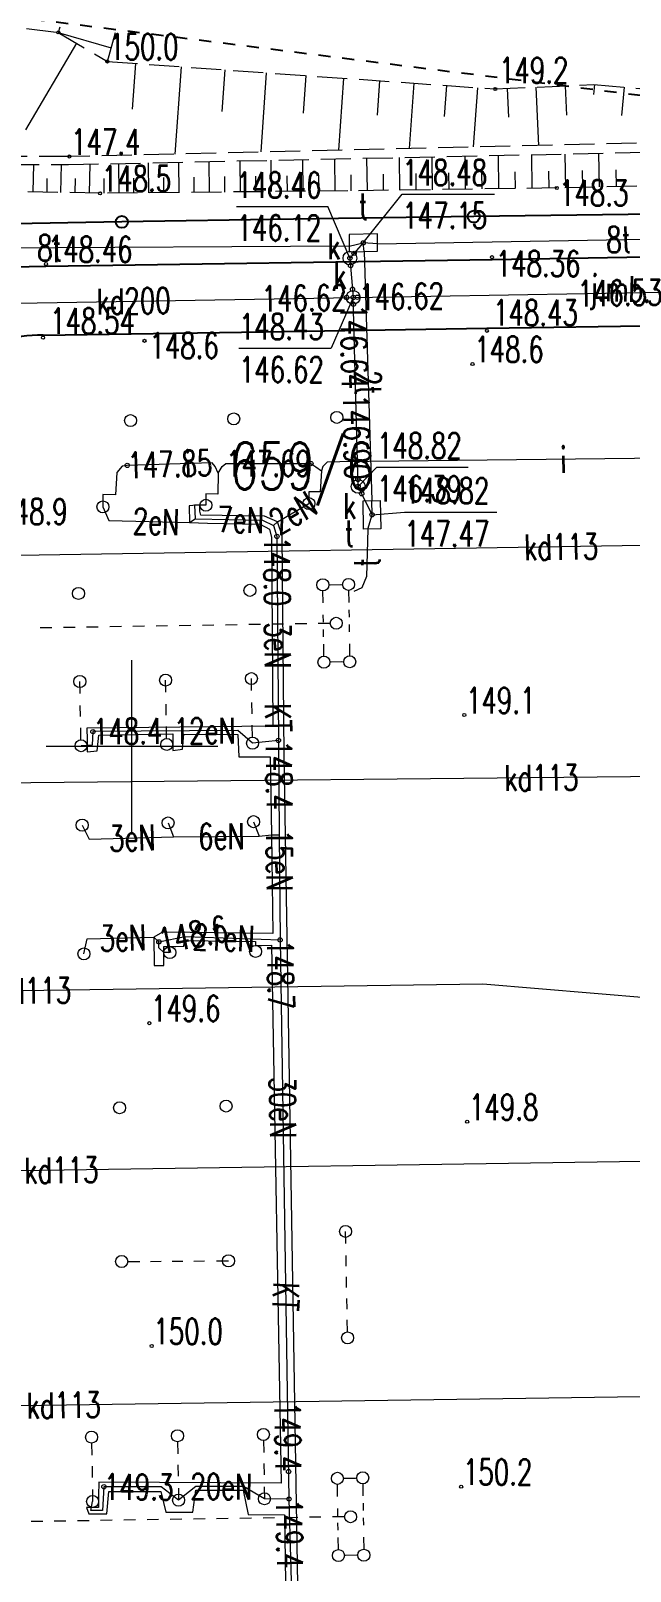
# Model space of a CAD drawing. Header units: metres. Extents: x 7583802 to 7586368, y 5958992 to 5960558.
# Drawn here: x 7585794.1 to 7585829, y 5959352 to 5959441.6 of the extents above; entities that cross this region are included whole.
import ezdxf
from ezdxf.enums import TextEntityAlignment as Align

# ---------------------------------------------------------------- set-up
doc = ezdxf.new("R2010")
doc.units = ezdxf.units.M
for name, pattern in [('1', [0]), ('2', [3, 2, -1]), ('3_1', [0]), ('3_BUBZ02', [2.45, 1.75, -0.7]), ('3_BUBZ02G', [2.45, 1.75, -0.7]), ('3_KTJZ01', [4, 3, -1]), ('3_KTKR01', [0]), ('4_1', [0]), ('4_SUOP05_02', [0]), ('4_SUPE_01', [0]), ('4_SUPI_01', [0]), ('4_SUPK_01', [0]), ('4_SUPT_01', [0]), ('4_SUSM03_02', [0]), ('4_SUUS22_02', [0]), ('GUZ', [1.4, 0.7, -0.7])]:
    doc.linetypes.add(name, pattern=pattern)
doc.layers.get('0').update_dxf_attribs({"color": 250, "linetype": 'CONTINUOUS', "lineweight": 100})
for name, color, linetype, lineweight in [('1000_L_1', 7, '1', 18), ('BUBZ_L_1', 7, '3_BUBZ02', 18), ('DZIALKI_N_T_0', 7, 'CONTINUOUS', 25), ('KONTURY_L_0', 114, '2', 25), ('KTJZ_E_T_0', 7, 'CONTINUOUS', 15), ('KTJZ_L_0', 7, '3_KTJZ01', 18), ('KTKR_L_0', 7, '3_KTKR01', 25), ('KTOK_L_4', 7, 'CONTINUOUS', 25), ('RTPW_T_0', 7, 'CONTINUOUS', 15), ('RTPW_T_1', 7, 'CONTINUOUS', 15), ('SUOP_E_T_0', 7, 'CONTINUOUS', 18), ('SUOP_L_0', 7, '4_SUOP05_02', 18), ('SUPE_E_T_3', 1, 'CONTINUOUS', 15), ('SUPE_L_3', 1, '4_SUPE_01', 18), ('SUPI_E_T_0', 7, 'CONTINUOUS', 15), ('SUPI_L_0', 7, '4_SUPI_01', 18), ('SUPK_E_T_0', 34, 'CONTINUOUS', 15), ('SUPK_L_0', 34, '4_SUPK_01', 18), ('SUPT_E_T_0', 30, 'CONTINUOUS', 15), ('SUPT_L_0', 30, '4_SUPT_01', 18), ('SUSM_L_4', 7, 'CONTINUOUS', 18), ('SUSM_L_5', 7, 'CONTINUOUS', 18), ('SUSM_T_3', 7, 'CONTINUOUS', 18), ('SUTE_T_0', 1, 'CONTINUOUS', 18), ('SUTI_T_0', 7, 'CONTINUOUS', 18), ('SUTK_T_0', 34, 'CONTINUOUS', 18), ('SUTT_T_0', 30, 'CONTINUOUS', 18), ('SUUK_E_T_3', 7, 'CONTINUOUS', 15), ('SUUK_T_4', 7, 'CONTINUOUS', 13), ('SUUT_E_T_3', 7, 'CONTINUOUS', 15), ('SUUT_L_3', 7, '4_SUUS22_02', 13)]:
    doc.layers.add(name, color=color, linetype=linetype, lineweight=lineweight)
doc.styles.get("Standard").update_dxf_attribs({"font": 'Simplex.SHX', "width": 0.75})

# ---------------------------------------------------------------- blocks, each defined once
blk = doc.blocks.new('3_RTPW01')
at = {"linetype": 'CONTINUOUS'}
blk.add_circle((0, 0), 0.09, dxfattribs=at)
blk = doc.blocks.new('3_RTPW02')
at = {"linetype": 'CONTINUOUS'}
blk.add_circle((0, 0), 0.09, dxfattribs=at)
blk = doc.blocks.new('4_SUSM04_01')
at = {"linetype": 'CONTINUOUS'}
blk.add_circle((0, 0), 0.35, dxfattribs=at)
blk = doc.blocks.new('4_SUPS01_03')
at = {"linetype": 'CONTINUOUS'}
blk.add_circle((0, 0), 0.125, dxfattribs=at)
blk = doc.blocks.new('4_SUPS01_10')
at = {"linetype": 'CONTINUOUS'}
blk.add_circle((0, 0), 0.125, dxfattribs=at)
blk = doc.blocks.new('4_SUPS01_05')
at = {"linetype": 'CONTINUOUS'}
blk.add_circle((0, 0), 0.125, dxfattribs=at)
blk = doc.blocks.new('4_SUPS01_07')
at = {"linetype": 'CONTINUOUS'}
blk.add_circle((0, 0), 0.125, dxfattribs=at)
blk = doc.blocks.new('4_SUUS22_01')
at = {"linetype": 'CONTINUOUS'}
blk.add_circle((0, 0), 0.4, dxfattribs=at)

msp = doc.modelspace()

# ---------------------------------------------------------------- linework, layer by layer
at = {"layer": '1000_L_1', "linetype": '1'}
for p, q in [((7585800, 5959395), (7585800, 5959405)), ((7585795, 5959400), (7585805, 5959400))]:
    msp.add_line(p, q, dxfattribs=at)
at = {"layer": 'BUBZ_L_1', "linetype": '3_BUBZ02G'}
for p, q in [((7585797.17, 5959446.56), (7585795.71, 5959441.54)), ((7585781.69, 5959443.21), (7585795.71, 5959441.54)), ((7585795.71, 5959441.54), (7585798.57, 5959439.85)), ((7585798.57, 5959439.85), (7585821.17, 5959438.25)), ((7585821.17, 5959438.25), (7585826.91, 5959438.51)), ((7585826.91, 5959438.51), (7585836.59, 5959437.66)), ((7585836.77, 5959432.77), (7585824.75, 5959432.49)), ((7585798.14, 5959432.18), (7585784.13, 5959432.46)), ((7585812.57, 5959432.32), (7585798.14, 5959432.18)), ((7585824.75, 5959432.49), (7585812.57, 5959432.32))]:
    msp.add_line(p, q, dxfattribs=at)
at = {"layer": 'BUBZ_L_1', "linetype": '3_BUBZ02'}
for p, q in [((7585798.57, 5959439.85), (7585799.79, 5959444.23)), ((7585795.71, 5959441.54), (7585798.57, 5959439.85)), ((7585796.31, 5959433.85), (7585836.78, 5959434.71)), ((7585836.74, 5959435.27), (7585796.35, 5959434.32)), ((7585796.35, 5959434.32), (7585773.2, 5959434.34)), ((7585773.24, 5959433.85), (7585796.31, 5959433.85))]:
    msp.add_line(p, q, dxfattribs=at)
at = {"layer": 'BUBZ_L_1', "linetype": '3_1'}
for p, q in [((7585796.77, 5959440.914), (7585793.796, 5959435.881)), ((7585795.71, 5959441.54), (7585798.791, 5959440.644)), ((7585800.203, 5959439.734), (7585800.014, 5959437.068)), ((7585802.869, 5959439.546), (7585802.509, 5959434.465)), ((7585805.409, 5959439.366), (7585805.238, 5959436.945)), ((7585807.83, 5959439.194), (7585807.503, 5959434.582)), ((7585810.136, 5959439.031), (7585809.98, 5959436.834)), ((7585812.333, 5959438.876), (7585812.037, 5959434.689)), ((7585814.426, 5959438.727), (7585814.285, 5959436.733)), ((7585816.421, 5959438.586), (7585816.152, 5959434.786)), ((7585818.321, 5959438.452), (7585818.193, 5959436.641)), ((7585820.132, 5959438.324), (7585819.887, 5959434.874)), ((7585821.857, 5959438.281), (7585821.934, 5959436.602)), ((7585823.536, 5959438.357), (7585823.69, 5959434.963)), ((7585825.233, 5959438.434), (7585825.311, 5959436.719)), ((7585826.949, 5959438.507), (7585826.898, 5959437.924)), ((7585828.675, 5959438.355), (7585828.531, 5959436.714)), ((7585825.287, 5959432.503), (7585825.242, 5959434.465)), ((7585827.247, 5959432.548), (7585827.201, 5959434.506)), ((7585794.25, 5959432.258), (7585794.282, 5959433.85)), ((7585795.866, 5959432.225), (7585795.899, 5959433.85)), ((7585797.534, 5959432.192), (7585797.567, 5959433.877)), ((7585799.25, 5959432.191), (7585799.233, 5959433.912)), ((7585800.986, 5959432.208), (7585800.969, 5959433.949)), ((7585802.743, 5959432.225), (7585802.726, 5959433.986)), ((7585804.52, 5959432.242), (7585804.503, 5959434.024)), ((7585806.318, 5959432.259), (7585806.3, 5959434.062)), ((7585808.136, 5959432.277), (7585808.119, 5959434.101)), ((7585809.976, 5959432.295), (7585809.958, 5959434.14)), ((7585811.838, 5959432.313), (7585811.819, 5959434.18)), ((7585813.718, 5959432.336), (7585813.691, 5959434.219)), ((7585815.611, 5959432.362), (7585815.585, 5959434.26)), ((7585817.519, 5959432.389), (7585817.492, 5959434.3)), ((7585819.44, 5959432.416), (7585819.413, 5959434.341)), ((7585821.376, 5959432.443), (7585821.349, 5959434.382)), ((7585823.326, 5959432.47), (7585823.299, 5959434.424)), ((7585828.225, 5959432.571), (7585828.202, 5959433.549)), ((7585795.054, 5959432.242), (7585795.07, 5959433.046)), ((7585796.691, 5959432.209), (7585796.708, 5959433.034)), ((7585798.389, 5959432.182), (7585798.381, 5959433.038)), ((7585800.116, 5959432.199), (7585800.107, 5959433.065)), ((7585801.862, 5959432.216), (7585801.854, 5959433.092)), ((7585803.629, 5959432.233), (7585803.62, 5959433.119)), ((7585805.416, 5959432.251), (7585805.408, 5959433.147)), ((7585807.224, 5959432.268), (7585807.216, 5959433.175)), ((7585809.054, 5959432.286), (7585809.045, 5959433.203)), ((7585810.904, 5959432.304), (7585810.895, 5959433.232)), ((7585812.776, 5959432.323), (7585812.763, 5959433.261)), ((7585814.663, 5959432.349), (7585814.649, 5959433.294)), ((7585816.563, 5959432.376), (7585816.55, 5959433.328)), ((7585818.478, 5959432.402), (7585818.464, 5959433.361)), ((7585820.406, 5959432.429), (7585820.393, 5959433.395)), ((7585822.349, 5959432.456), (7585822.336, 5959433.43)), ((7585824.306, 5959432.484), (7585824.292, 5959433.464)), ((7585826.267, 5959432.525), (7585826.245, 5959433.505))]:
    msp.add_line(p, q, dxfattribs=at)
at = {"layer": 'KONTURY_L_0', "linetype": 'GUZ'}
msp.add_line((7585831.01, 5959437.69), (7585772.59, 5959445.01), dxfattribs=at)
at = {"layer": 'KTJZ_L_0', "linetype": '3_KTJZ01'}
for p, q in [((7585820.98, 5959428.31), (7585794.99, 5959427.91)), ((7585845.98, 5959428.71), (7585820.98, 5959428.31)), ((7585794.99, 5959427.91), (7585782.97, 5959427.72)), ((7585820.68, 5959424.32), (7585845.71, 5959424.71)), ((7585794.82, 5959423.92), (7585807.67, 5959424.11)), ((7585807.67, 5959424.11), (7585820.68, 5959424.32))]:
    msp.add_line(p, q, dxfattribs=at)
msp.add_arc((7585794.797, 5959414.73), 9.19, 89.85483, 105.63459, dxfattribs=at)
at = {"layer": 'KTKR_L_0', "linetype": '3_KTKR01'}
for p, q in [((7585820.98, 5959428.31), (7585794.99, 5959427.91)), ((7585845.98, 5959428.71), (7585820.98, 5959428.31)), ((7585794.99, 5959427.91), (7585782.97, 5959427.72)), ((7585820.68, 5959424.32), (7585845.71, 5959424.71)), ((7585794.82, 5959423.92), (7585807.67, 5959424.11)), ((7585807.67, 5959424.11), (7585820.68, 5959424.32))]:
    msp.add_line(p, q, dxfattribs=at)
msp.add_arc((7585794.797, 5959414.73), 9.19, 89.85483, 105.63459, dxfattribs=at)
at = {"layer": 'KTOK_L_4'}
for p, q in [((7585830.411, 5959430.968), (7585819.91, 5959430.824)), ((7585799.411, 5959430.509), (7585790.644, 5959430.359)), ((7585809.41, 5959430.68), (7585799.411, 5959430.509)), ((7585819.91, 5959430.824), (7585809.41, 5959430.68))]:
    msp.add_line(p, q, dxfattribs=at)
for centre in [(7585799.411, 5959430.509), (7585819.91, 5959430.824)]:
    msp.add_circle(centre, 0.35, dxfattribs=at)
at = {"layer": 'SUOP_L_0', "linetype": '4_1'}
for p, q in [((7585803.965, 5959414.046), (7585803.33, 5959413.99)), ((7585803.33, 5959413.99), (7585803.36, 5959413.02)), ((7585803.963, 5959413.671), (7585803.965, 5959414.046)), ((7585803.36, 5959413.02), (7585804.41, 5959412.98)), ((7585804.02, 5959413.44), (7585803.963, 5959413.671)), ((7585807.73, 5959413.38), (7585804.02, 5959413.44)), ((7585804.41, 5959412.98), (7585807.47, 5959412.92)), ((7585808.48, 5959413.06), (7585807.73, 5959413.38)), ((7585808.75, 5959412.27), (7585808.48, 5959413.06)), ((7585807.47, 5959412.92), (7585808.02, 5959412.63)), ((7585808.02, 5959412.63), (7585808.14, 5959412.14)), ((7585808.14, 5959412.14), (7585808.21, 5959401.17)), ((7585808.86, 5959399.5), (7585808.75, 5959412.27)), ((7585808.21, 5959401.17), (7585797.38, 5959401.05)), ((7585797.38, 5959401.05), (7585797.386, 5959400.376)), ((7585797.386, 5959400.376), (7585797.386, 5959399.676)), ((7585797.97, 5959399.73), (7585798.07, 5959400.64)), ((7585798.07, 5959400.64), (7585802.38, 5959400.71)), ((7585802.38, 5959400.71), (7585802.376, 5959400.45)), ((7585802.376, 5959400.45), (7585802.376, 5959399.75)), ((7585802.94, 5959399.82), (7585803.02, 5959400.69)), ((7585803.02, 5959400.69), (7585806.17, 5959400.67)), ((7585806.17, 5959400.67), (7585806.23, 5959399.38)), ((7585797.386, 5959399.676), (7585797.97, 5959399.73)), ((7585802.376, 5959399.75), (7585802.94, 5959399.82)), ((7585809.57, 5959357.07), (7585808.86, 5959399.5)), ((7585806.23, 5959399.38), (7585808.05, 5959399.38)), ((7585808.05, 5959399.38), (7585808.13, 5959394.84)), ((7585808.13, 5959394.84), (7585808.21, 5959389.1)), ((7585801.79, 5959389.18), (7585801.28, 5959388.89)), ((7585801.28, 5959388.89), (7585801.3, 5959387.23)), ((7585808.21, 5959389.1), (7585801.79, 5959389.18)), ((7585801.857, 5959387.636), (7585801.857, 5959388.336)), ((7585801.857, 5959388.336), (7585802.559, 5959388.336)), ((7585802.559, 5959388.336), (7585803.02, 5959388.35)), ((7585803.02, 5959388.35), (7585803.07, 5959388.69)), ((7585803.07, 5959388.69), (7585807.2, 5959388.63)), ((7585807.2, 5959388.63), (7585807.205, 5959388.402)), ((7585807.205, 5959388.402), (7585807.555, 5959388.402)), ((7585807.555, 5959388.402), (7585808.13, 5959388.41)), ((7585808.13, 5959388.41), (7585808.7, 5959357.11)), ((7585801.3, 5959387.23), (7585801.86, 5959387.24)), ((7585801.86, 5959387.24), (7585801.857, 5959387.636)), ((7585798.08, 5959357.17), (7585798.059, 5959356.391)), ((7585808.7, 5959357.11), (7585798.08, 5959357.17)), ((7585798.53, 5959355.33), (7585798.65, 5959356.62)), ((7585798.65, 5959356.62), (7585801.68, 5959356.62)), ((7585801.68, 5959356.62), (7585801.98, 5959355.42)), ((7585803.54, 5959355.42), (7585803.72, 5959356.7)), ((7585803.72, 5959356.7), (7585806.48, 5959356.69)), ((7585806.48, 5959356.69), (7585806.78, 5959355.29)), ((7585809.89, 5959337.42), (7585809.57, 5959357.07)), ((7585798.059, 5959355.691), (7585797.359, 5959355.691)), ((7585797.359, 5959355.691), (7585797.49, 5959355.33)), ((7585798.059, 5959356.391), (7585798.059, 5959355.691)), ((7585797.49, 5959355.33), (7585798.53, 5959355.33)), ((7585801.98, 5959355.42), (7585803.54, 5959355.42)), ((7585806.78, 5959355.29), (7585808.88, 5959355.27)), ((7585808.88, 5959355.27), (7585809.19, 5959337.41))]:
    msp.add_line(p, q, dxfattribs=at)
at = {"layer": 'SUPE_L_3', "linetype": '4_SUPE_01'}
for p, q in [((7585798.311, 5959413.927), (7585798.65, 5959413.13)), ((7585804.313, 5959414.021), (7585803.647, 5959414.018)), ((7585803.647, 5959414.018), (7585803.69, 5959413.23)), ((7585808.48, 5959413.06), (7585810.31, 5959414.116)), ((7585798.65, 5959413.13), (7585803.36, 5959413.02)), ((7585803.36, 5959413.02), (7585803.69, 5959413.23)), ((7585803.69, 5959413.23), (7585807.6, 5959413.15)), ((7585807.6, 5959413.15), (7585808.25, 5959412.845)), ((7585808.25, 5959412.845), (7585808.48, 5959413.06)), ((7585808.25, 5959412.845), (7585808.445, 5959412.205)), ((7585808.445, 5959412.205), (7585808.535, 5959400.335)), ((7585797.725, 5959400.845), (7585797.678, 5959400.053)), ((7585806.17, 5959400.909), (7585797.725, 5959400.845)), ((7585807.029, 5959400.174), (7585806.17, 5959400.909)), ((7585797.678, 5959400.053), (7585797.036, 5959400.026)), ((7585808.535, 5959400.335), (7585807.029, 5959400.174)), ((7585808.535, 5959400.335), (7585808.578, 5959394.843)), ((7585797.102, 5959395.403), (7585797.5, 5959394.59)), ((7585802.106, 5959395.532), (7585802.43, 5959394.73)), ((7585807.088, 5959395.605), (7585807.42, 5959394.77)), ((7585797.5, 5959394.59), (7585802.43, 5959394.73)), ((7585802.43, 5959394.73), (7585807.42, 5959394.77)), ((7585807.42, 5959394.77), (7585808.13, 5959394.84)), ((7585808.13, 5959394.84), (7585808.578, 5959394.843)), ((7585808.578, 5959394.843), (7585808.628, 5959388.726)), ((7585797.205, 5959387.91), (7585797.4, 5959388.79)), ((7585797.4, 5959388.79), (7585801.281, 5959388.888)), ((7585801.281, 5959388.888), (7585801.569, 5959388.612)), ((7585801.569, 5959388.612), (7585803.105, 5959388.927)), ((7585803.105, 5959388.927), (7585808.628, 5959388.726)), ((7585808.628, 5959388.726), (7585809.15, 5959356.183)), ((7585801.569, 5959388.262), (7585801.569, 5959388.612)), ((7585801.857, 5959387.986), (7585801.569, 5959388.262)), ((7585802.207, 5959387.986), (7585801.857, 5959387.986)), ((7585798.365, 5959356.895), (7585798.294, 5959355.51)), ((7585801.699, 5959356.885), (7585798.365, 5959356.895)), ((7585802.716, 5959356.118), (7585801.699, 5959356.885)), ((7585803.721, 5959356.919), (7585802.716, 5959356.118)), ((7585806.496, 5959356.906), (7585803.721, 5959356.919)), ((7585807.72, 5959356.198), (7585806.496, 5959356.906)), ((7585797.597, 5959355.51), (7585797.709, 5959356.041)), ((7585809.15, 5959356.183), (7585807.72, 5959356.198)), ((7585809.15, 5959356.183), (7585809.681, 5959336.135)), ((7585798.294, 5959355.51), (7585797.597, 5959355.51))]:
    msp.add_line(p, q, dxfattribs=at)
at = {"layer": 'SUPI_L_0', "linetype": '4_1'}
for p, q in [((7585811.37, 5959416.52), (7585811.12, 5959416.27)), ((7585812.12, 5959416.54), (7585811.37, 5959416.52)), ((7585837.51, 5959416.83), (7585812.12, 5959416.54)), ((7585799.12, 5959415.93), (7585799.04, 5959414.63)), ((7585799.43, 5959416.3), (7585799.12, 5959415.93)), ((7585799.73, 5959416.34), (7585799.43, 5959416.3)), ((7585804.67, 5959416.5), (7585799.73, 5959416.34)), ((7585804.84, 5959416.27), (7585804.67, 5959416.5)), ((7585805.03, 5959415.88), (7585804.84, 5959416.27)), ((7585805.03, 5959415.88), (7585805.01, 5959414.66)), ((7585805.03, 5959415.88), (7585805.26, 5959416.27)), ((7585805.26, 5959416.27), (7585805.47, 5959416.45)), ((7585805.47, 5959416.45), (7585810.43, 5959416.45)), ((7585810.43, 5959416.45), (7585810.71, 5959416.25)), ((7585810.71, 5959416.25), (7585811.05, 5959416.03)), ((7585811.05, 5959416.03), (7585810.96, 5959414.81)), ((7585811.12, 5959416.27), (7585811.05, 5959416.03)), ((7585810.96, 5959414.81), (7585810.3, 5959414.81)), ((7585810.3, 5959414.81), (7585810.31, 5959414.116)), ((7585799.04, 5959414.63), (7585798.31, 5959414.64)), ((7585798.31, 5959414.64), (7585798.311, 5959413.927)), ((7585805.01, 5959414.66), (7585804.31, 5959414.68)), ((7585804.31, 5959414.68), (7585804.313, 5959414.021))]:
    msp.add_line(p, q, dxfattribs=at)
at = {"layer": 'SUPK_L_0', "linetype": '4_1'}
for p, q in [((7585813.48, 5959429.295), (7585812.7, 5959428.41)), ((7585812.7, 5959428.41), (7585812.89, 5959426.12)), ((7585812.89, 5959426.12), (7585831.3, 5959426.43)), ((7585783.04, 5959425.62), (7585812.89, 5959426.12)), ((7585813.18, 5959415.12), (7585812.89, 5959426.12)), ((7585813.99, 5959413.465), (7585813.18, 5959415.12)), ((7585864.25, 5959412.22), (7585786.99, 5959411)), ((7585864.33, 5959398.57), (7585787.47, 5959397.8)), ((7585820.44, 5959386.14), (7585731.58, 5959384.87)), ((7585830.18, 5959385.33), (7585820.44, 5959386.14)), ((7585864.6, 5959376.34), (7585731.93, 5959374.38)), ((7585864.86, 5959362.63), (7585731.69, 5959360.73))]:
    msp.add_line(p, q, dxfattribs=at)
at = {"layer": 'SUPT_L_0', "linetype": '4_SUPT_01'}
for p, q in [((7585812.657, 5959429.105), (7585774.393, 5959428.885)), ((7585812.657, 5959429.105), (7585813.48, 5959429.295)), ((7585813.525, 5959428.796), (7585813.48, 5959429.295)), ((7585814.306, 5959429.245), (7585813.48, 5959429.295)), ((7585814.306, 5959429.245), (7585850.87, 5959429.885)), ((7585813.525, 5959428.796), (7585813.975, 5959414.29)), ((7585813.99, 5959413.465), (7585813.975, 5959414.29)), ((7585813.735, 5959412.635), (7585813.99, 5959413.465)), ((7585813.735, 5959412.635), (7585813.67, 5959409.87)), ((7585813.67, 5959409.87), (7585813.39, 5959409.22)), ((7585813.39, 5959409.22), (7585812.93, 5959409.01))]:
    msp.add_line(p, q, dxfattribs=at)
at = {"layer": 'SUSM_L_4', "linetype": '4_SUSM03_02'}
for p, q in [((7585795.334, 5959406.893), (7585794.659, 5959406.882)), ((7585796.684, 5959406.914), (7585796.009, 5959406.903)), ((7585798.033, 5959406.935), (7585797.359, 5959406.925)), ((7585799.383, 5959406.956), (7585798.708, 5959406.946)), ((7585800.733, 5959406.978), (7585800.058, 5959406.967)), ((7585802.082, 5959406.999), (7585801.407, 5959406.988)), ((7585803.432, 5959407.02), (7585802.757, 5959407.009)), ((7585804.781, 5959407.041), (7585804.107, 5959407.031)), ((7585806.131, 5959407.062), (7585805.456, 5959407.052)), ((7585807.481, 5959407.084), (7585806.806, 5959407.073)), ((7585808.83, 5959407.105), (7585808.155, 5959407.094)), ((7585810.18, 5959407.126), (7585809.505, 5959407.115)), ((7585811.555, 5959407.148), (7585810.855, 5959407.137)), ((7585796.979, 5959403.066), (7585796.966, 5959403.766)), ((7585801.975, 5959403.146), (7585801.963, 5959403.846)), ((7585806.974, 5959403.232), (7585806.961, 5959403.932)), ((7585797.004, 5959401.721), (7585796.992, 5959402.366)), ((7585801.997, 5959401.798), (7585801.987, 5959402.446)), ((7585806.998, 5959401.878), (7585806.986, 5959402.532)), ((7585797.029, 5959400.376), (7585797.016, 5959401.076)), ((7585802.02, 5959400.45), (7585802.008, 5959401.15)), ((7585807.023, 5959400.524), (7585807.01, 5959401.224)), ((7585812.458, 5959371.061), (7585812.445, 5959371.761)), ((7585799.752, 5959370.007), (7585800.452, 5959370.012)), ((7585801.081, 5959370.016), (7585801.71, 5959370.02)), ((7585802.339, 5959370.024), (7585802.968, 5959370.028)), ((7585803.597, 5959370.032), (7585804.226, 5959370.036)), ((7585804.926, 5959370.041), (7585805.626, 5959370.045)), ((7585812.484, 5959369.736), (7585812.472, 5959370.361)), ((7585812.508, 5959368.486), (7585812.496, 5959369.111)), ((7585812.532, 5959367.235), (7585812.52, 5959367.86)), ((7585812.557, 5959365.91), (7585812.544, 5959366.61)), ((7585797.654, 5959359.437), (7585797.665, 5959358.737)), ((7585802.663, 5959359.514), (7585802.674, 5959358.814)), ((7585807.665, 5959359.59), (7585807.676, 5959358.89)), ((7585807.687, 5959358.244), (7585807.697, 5959357.598)), ((7585797.676, 5959358.089), (7585797.686, 5959357.441)), ((7585802.684, 5959358.166), (7585802.694, 5959357.518)), ((7585797.698, 5959356.741), (7585797.709, 5959356.041)), ((7585802.705, 5959356.818), (7585802.716, 5959356.118)), ((7585807.709, 5959356.898), (7585807.72, 5959356.198)), ((7585794.8, 5959354.881), (7585794.124, 5959354.871)), ((7585796.151, 5959354.902), (7585795.475, 5959354.891)), ((7585797.502, 5959354.922), (7585796.827, 5959354.912)), ((7585798.853, 5959354.943), (7585798.178, 5959354.932)), ((7585800.204, 5959354.963), (7585799.529, 5959354.953)), ((7585801.556, 5959354.984), (7585800.88, 5959354.973)), ((7585802.907, 5959355.004), (7585802.231, 5959354.994)), ((7585804.258, 5959355.025), (7585803.582, 5959355.014)), ((7585805.609, 5959355.045), (7585804.933, 5959355.035)), ((7585806.96, 5959355.066), (7585806.285, 5959355.055)), ((7585808.311, 5959355.086), (7585807.636, 5959355.076)), ((7585809.662, 5959355.107), (7585808.987, 5959355.097)), ((7585811.014, 5959355.127), (7585810.338, 5959355.117)), ((7585812.389, 5959355.148), (7585811.689, 5959355.138))]:
    msp.add_line(p, q, dxfattribs=at)
for centre in [(7585811.905, 5959407.153), (7585796.966, 5959403.766), (7585801.963, 5959403.846), (7585806.961, 5959403.932), (7585797.036, 5959400.026), (7585802.026, 5959400.1), (7585807.029, 5959400.174), (7585812.445, 5959371.761), (7585799.402, 5959370.005), (7585805.626, 5959370.045), (7585812.564, 5959365.56), (7585797.648, 5959359.787), (7585802.657, 5959359.864), (7585807.659, 5959359.94), (7585802.716, 5959356.118), (7585807.72, 5959356.198), (7585797.709, 5959356.041), (7585812.739, 5959355.154)]:
    msp.add_circle(centre, 0.35, dxfattribs=at)
at = {"layer": 'SUSM_L_5', "linetype": '4_SUSM03_02'}
for p, q in [((7585811.47, 5959409.395), (7585812.17, 5959409.407)), ((7585811.571, 5959409.397), (7585812.271, 5959409.409)), ((7585811.136, 5959408.339), (7585811.125, 5959409.039)), ((7585812.626, 5959409.065), (7585812.637, 5959408.365)), ((7585811.153, 5959407.215), (7585811.146, 5959407.639)), ((7585812.643, 5959407.939), (7585812.65, 5959407.513)), ((7585811.166, 5959406.365), (7585811.159, 5959406.79)), ((7585812.656, 5959407.087), (7585812.663, 5959406.661)), ((7585811.183, 5959405.241), (7585811.172, 5959405.941)), ((7585812.673, 5959405.961), (7585812.684, 5959405.261)), ((7585812.238, 5959404.905), (7585811.538, 5959404.896)), ((7585812.339, 5959404.906), (7585811.639, 5959404.897)), ((7585812.317, 5959357.393), (7585813.017, 5959357.406)), ((7585812.396, 5959357.394), (7585813.096, 5959357.407)), ((7585811.982, 5959356.336), (7585811.972, 5959357.036)), ((7585813.451, 5959357.064), (7585813.461, 5959356.364)), ((7585811.998, 5959355.213), (7585811.992, 5959355.636)), ((7585813.468, 5959355.939), (7585813.474, 5959355.513)), ((7585812.011, 5959354.366), (7585812.005, 5959354.79)), ((7585813.48, 5959355.087), (7585813.486, 5959354.662)), ((7585812.027, 5959353.243), (7585812.017, 5959353.943)), ((7585813.497, 5959353.962), (7585813.507, 5959353.262)), ((7585813.082, 5959352.906), (7585812.382, 5959352.897)), ((7585813.162, 5959352.908), (7585812.462, 5959352.899))]:
    msp.add_line(p, q, dxfattribs=at)
for centre in [(7585811.12, 5959409.389), (7585811.12, 5959409.389), (7585812.621, 5959409.415), (7585812.621, 5959409.415), (7585811.188, 5959404.891), (7585811.188, 5959404.891), (7585812.689, 5959404.911), (7585812.689, 5959404.911), (7585811.967, 5959357.386), (7585811.967, 5959357.386), (7585813.446, 5959357.414), (7585813.446, 5959357.414), (7585812.032, 5959352.893), (7585812.032, 5959352.893), (7585813.512, 5959352.912), (7585813.512, 5959352.912)]:
    msp.add_circle(centre, 0.35, dxfattribs=at)
at = {"layer": 'SUTK_T_0', "linetype": 'CONTINUOUS'}
for p, q in [((7585806.086, 5959431.41), (7585811.406, 5959431.41)), ((7585812.7, 5959428.41), (7585811.406, 5959431.41)), ((7585812.89, 5959426.12), (7585811.604, 5959423.168)), ((7585806.23, 5959423.168), (7585811.604, 5959423.168)), ((7585813.18, 5959415.12), (7585814.271, 5959416.236)), ((7585814.271, 5959416.236), (7585819.591, 5959416.236))]:
    msp.add_line(p, q, dxfattribs=at)
at = {"layer": 'SUTT_T_0', "linetype": 'CONTINUOUS'}
for p, q in [((7585813.48, 5959429.295), (7585815.744, 5959432.135)), ((7585815.744, 5959432.135), (7585821.118, 5959432.135)), ((7585813.99, 5959413.465), (7585815.876, 5959413.614)), ((7585815.876, 5959413.614), (7585821.251, 5959413.614))]:
    msp.add_line(p, q, dxfattribs=at)
at = {"layer": 'SUUT_L_3', "linetype": '4_SUUS22_02'}
for p, q in [((7585814.3, 5959429.81), (7585812.65, 5959429.78)), ((7585812.65, 5959429.78), (7585812.66, 5959428.78)), ((7585814.31, 5959428.81), (7585814.3, 5959429.81)), ((7585812.66, 5959428.78), (7585814.31, 5959428.81)), ((7585813.48, 5959414.28), (7585814.47, 5959414.3)), ((7585813.5, 5959412.63), (7585813.48, 5959414.28)), ((7585814.47, 5959414.3), (7585814.5, 5959412.65)), ((7585814.5, 5959412.65), (7585813.5, 5959412.63))]:
    msp.add_line(p, q, dxfattribs=at)

# ---------------------------------------------------------------- block references
at = {"layer": 'RTPW_T_0'}
for p in [(7585795.71, 5959441.54), (7585798.57, 5959439.85), (7585821.17, 5959438.25), (7585796.35, 5959434.32), (7585798.14, 5959432.18), (7585824.75, 5959432.49), (7585800.73, 5959423.59), (7585819.84, 5959422.24), (7585819.36, 5959401.81), (7585801.01, 5959383.88), (7585819.53, 5959378.14), (7585801.15, 5959365.09), (7585819.18, 5959356.9)]:
    msp.add_blockref('3_RTPW01', p, dxfattribs=at)
at = {"layer": 'RTPW_T_1'}
for p in [(7585820.98, 5959428.46), (7585794.99, 5959428.06), (7585794.82, 5959423.77), (7585820.68, 5959424.17)]:
    msp.add_blockref('3_RTPW02', p, dxfattribs=at)
at = {"layer": 'SUSM_T_3'}
for p in [(7585799.921, 5959418.947), (7585805.929, 5959419.048), (7585811.936, 5959419.135), (7585798.311, 5959413.927), (7585804.313, 5959414.021), (7585810.31, 5959414.116), (7585806.875, 5959409.069), (7585796.888, 5959408.888), (7585807.088, 5959395.605), (7585797.102, 5959395.403), (7585802.106, 5959395.532), (7585797.205, 5959387.91), (7585802.207, 5959387.986), (7585807.205, 5959388.052), (7585799.281, 5959378.955), (7585805.483, 5959379.053)]:
    msp.add_blockref('4_SUSM04_01', p, dxfattribs=at)
at = {"layer": 'SUTE_T_0'}
for p in [(7585808.445, 5959412.205), (7585797.725, 5959400.845), (7585808.535, 5959400.335), (7585801.569, 5959388.612), (7585808.628, 5959388.726), (7585809.124, 5959357.776), (7585798.365, 5959356.895), (7585809.15, 5959356.183)]:
    msp.add_blockref('4_SUPS01_03', p, dxfattribs=at)
at = {"layer": 'SUTI_T_0'}
for p in [(7585810.43, 5959416.45), (7585799.73, 5959416.34)]:
    msp.add_blockref('4_SUPS01_10', p, dxfattribs=at)
at = {"layer": 'SUTK_T_0'}
for p in [(7585812.7, 5959428.41), (7585812.942, 5959428.684), (7585812.737, 5959427.969), (7585812.851, 5959426.591), (7585812.502, 5959426.114), (7585812.89, 5959426.12), (7585812.9, 5959425.723), (7585813.14, 5959426.124), (7585813.169, 5959415.527), (7585813.18, 5959415.12), (7585813.39, 5959414.691)]:
    msp.add_blockref('4_SUPS01_05', p, dxfattribs=at)
at = {"layer": 'SUTT_T_0'}
for p in [(7585813.48, 5959429.295), (7585813.99, 5959413.465)]:
    msp.add_blockref('4_SUPS01_07', p, dxfattribs=at)
at = {"layer": 'SUUK_T_4'}
for p in [(7585812.7, 5959428.41), (7585812.89, 5959426.12), (7585813.18, 5959415.12)]:
    msp.add_blockref('4_SUUS22_01', p, dxfattribs=at)

# ---------------------------------------------------------------- texts
at = {"layer": 'DZIALKI_N_T_0', "width": 0.7}
msp.add_text('659/6', height=2.75, dxfattribs=at).set_placement((7585805.703, 5959417.682), align=Align.TOP_LEFT)
at = {"layer": 'KTJZ_E_T_0', "width": 0.7}
msp.add_text('j.mb.', height=1.5, rotation=358.2643, dxfattribs=at).set_placement((7585828.451, 5959426.415), align=Align.MIDDLE)
at = {"layer": 'RTPW_T_0', "width": 0.7}
for s, p in [('150.0', (7585798.67, 5959439.95)), ('149.2', (7585821.381, 5959438.582)), ('147.4', (7585796.45, 5959434.42)), ('148.5', (7585798.24, 5959432.28)), ('148.3', (7585824.877, 5959431.45)), ('148.6', (7585801.014, 5959422.566)), ('148.6', (7585819.94, 5959422.34)), ('148.9', (7585792.21, 5959412.9)), ('149.1', (7585819.46, 5959401.91)), ('149.6', (7585801.11, 5959383.98)), ('149.8', (7585819.63, 5959378.24)), ('150.0', (7585801.25, 5959365.19)), ('150.2', (7585819.28, 5959357))]:
    msp.add_text(s, height=1.5, dxfattribs=at).set_placement(p)
at = {"layer": 'RTPW_T_1', "width": 0.7}
for s, p in [('148.46', (7585795.09, 5959428.16)), ('148.36', (7585821.19, 5959427.327)), ('148.54', (7585795.23, 5959423.993)), ('148.43', (7585821.034, 5959424.474))]:
    msp.add_text(s, height=1.5, dxfattribs=at).set_placement(p)
at = {"layer": 'SUOP_E_T_0', "width": 0.7}
for rotation, p in [(271.10171, (7585808.512, 5959401.654)), (267.05355, (7585808.964, 5959367.96))]:
    msp.add_text('KT', height=1.5, rotation=rotation, dxfattribs=at).set_placement(p, align=Align.MIDDLE)
at = {"layer": 'SUPE_E_T_3', "width": 0.7}
for s, rotation, p in [('2eN', 29.92297, (7585809.379, 5959413.58)), ('2eN', 358.6221, (7585801.403, 5959413.066)), ('7eN', 358.82787, (7585806.327, 5959413.176)), ('3eN', 270.43442, (7585808.493, 5959405.865)), ('12eN', 0.43215, (7585804.23, 5959400.894)), ('3eN', 1.67341, (7585800.013, 5959394.661)), ('6eN', 0.44707, (7585805.205, 5959394.752)), ('15eN', 270.44358, (7585808.59, 5959393.341)), ('3eN', 1.52143, (7585799.463, 5959388.842)), ('21eN', 357.9179, (7585805.343, 5959388.845)), ('30eN', 270.91808, (7585808.785, 5959378.966)), ('20eN', 359.73405, (7585805.201, 5959356.912))]:
    msp.add_text(s, height=1.5, rotation=rotation, dxfattribs=at).set_placement(p, align=Align.MIDDLE)
at = {"layer": 'SUPI_E_T_0', "width": 0.7}
for rotation, p in [(0.65449, (7585825.126, 5959416.689)), (1.79496, (7585803.26, 5959416.454)), (0.10416, (7585807.054, 5959416.45))]:
    msp.add_text('i', height=1.5, rotation=rotation, dxfattribs=at).set_placement(p, align=Align.MIDDLE)
at = {"layer": 'SUPK_E_T_0', "width": 0.7}
for s, rotation, p in [('kd200', 0.95963, (7585800.098, 5959425.906)), ('kd113', 0.90466, (7585825.006, 5959411.6)), ('kd113', 0.57397, (7585823.853, 5959398.164)), ('kd113', 0.81882, (7585794.3, 5959385.766)), ('kd113', 0.84639, (7585795.894, 5959375.325)), ('kd113', 0.8174, (7585796.019, 5959361.648))]:
    msp.add_text(s, height=1.5, rotation=rotation, dxfattribs=at).set_placement(p, align=Align.MIDDLE)
at = {"layer": 'SUPT_E_T_0', "width": 0.7}
for s, rotation, p in [('8t', 1.00277, (7585828.352, 5959429.491)), ('8t', 0.32942, (7585795.199, 5959429.005)), ('2t', 271.77684, (7585813.762, 5959421.16)), ('t', 88.69571, (7585813.69, 5959410.706))]:
    msp.add_text(s, height=1.5, rotation=rotation, dxfattribs=at).set_placement(p, align=Align.MIDDLE)
at = {"layer": 'SUTE_T_0', "width": 0.7}
for s, rotation, p in [('148.0', 270.486, (7585808.445, 5959412.205)), ('148.4', 0.60851, (7585797.725, 5959400.845)), ('148.4', 271.0022, (7585808.535, 5959400.335)), ('148.6', 11.57864, (7585801.569, 5959388.612)), ('148.7', 271.02781, (7585808.628, 5959388.726)), ('149.3', 359.6763, (7585798.365, 5959356.895)), ('149.4', 271.00792, (7585809.15, 5959356.183))]:
    msp.add_text(s, height=1.5, rotation=rotation, dxfattribs=at).set_placement(p, align=Align.MIDDLE_LEFT)
msp.add_text('149.4', height=1.5, rotation=271.07075, dxfattribs=at).set_placement((7585809.124, 5959357.776), align=Align.MIDDLE_RIGHT)
at = {"layer": 'SUTI_T_0', "width": 0.7}
msp.add_text('147.85', height=1.5, rotation=1.83116, dxfattribs=at).set_placement((7585799.73, 5959416.34), align=Align.MIDDLE_LEFT)
msp.add_text('147.69', height=1.5, rotation=0.0578, dxfattribs=at).set_placement((7585810.43, 5959416.45), align=Align.MIDDLE_RIGHT)
at = {"layer": 'SUTK_T_0', "width": 0.7}
for s, p in [('148.46', (7585806.086, 5959433.41)), ('146.12', (7585806.086, 5959430.91)), ('148.43', (7585806.23, 5959425.168)), ('146.62', (7585806.23, 5959422.668)), ('148.82', (7585814.271, 5959418.236)), ('146.39', (7585814.271, 5959415.736))]:
    msp.add_text(s, height=1.5, dxfattribs=at).set_placement(p, align=Align.TOP_LEFT)
for s, rotation, p in [('146.62', 0.95963, (7585812.502, 5959426.114)), ('146.53', 0.96469, (7585830.902, 5959426.423)), ('146.90', 271.51017, (7585813.169, 5959415.527))]:
    msp.add_text(s, height=1.5, rotation=rotation, dxfattribs=at).set_placement(p, align=Align.MIDDLE_RIGHT)
for s, rotation, p in [('146.62', 0.96469, (7585813.235, 5959426.126)), ('146.64', 270.96266, (7585812.9, 5959425.723))]:
    msp.add_text(s, height=1.5, rotation=rotation, dxfattribs=at).set_placement(p, align=Align.MIDDLE_LEFT)
at = {"layer": 'SUTT_T_0', "width": 0.7}
for s, p in [('148.48', (7585815.744, 5959434.135)), ('147.15', (7585815.744, 5959431.635)), ('148.82', (7585815.876, 5959415.614)), ('147.47', (7585815.876, 5959413.114))]:
    msp.add_text(s, height=1.5, dxfattribs=at).set_placement(p, align=Align.TOP_LEFT)
at = {"layer": 'SUUK_E_T_3', "width": 0.7}
for p in [(7585812.152, 5959428.337), (7585812.5, 5959426.627)]:
    msp.add_text('k', height=1.5, dxfattribs=at).set_placement(p, align=Align.RIGHT)
msp.add_text('k', height=1.5, dxfattribs=at).set_placement((7585813.07, 5959414.726), align=Align.TOP_RIGHT)
at = {"layer": 'SUUT_E_T_3', "width": 0.7}
msp.add_text('t', height=1.5, dxfattribs=at).set_placement((7585813.212, 5959430.674))
msp.add_text('t', height=1.5, dxfattribs=at).set_placement((7585812.933, 5959413.137), align=Align.TOP_RIGHT)

doc.saveas('drawing.dxf')
